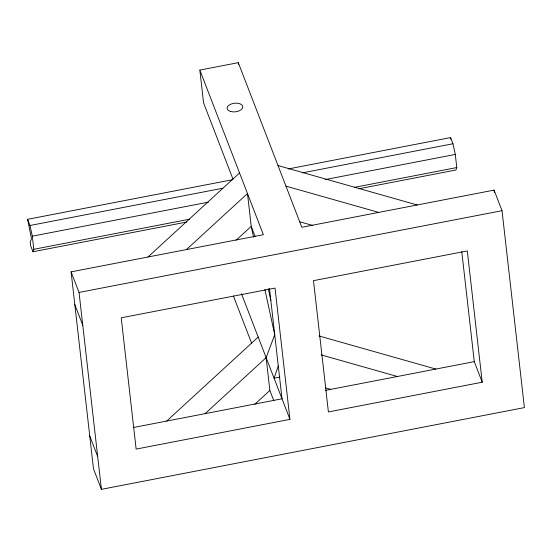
<?xml version="1.0" encoding="UTF-8"?>
<svg xmlns="http://www.w3.org/2000/svg" width="552" height="552" viewBox="0 0 552 552"><rect width="100%" height="100%" fill="white"/><g stroke="black" fill="none" stroke-linecap="round" stroke-linejoin="round"><path stroke-width="0.83" d="M186.935 221.994L32.968 251.746L33.81 249.304L32.313 236.173L29.98 225.499L27.6 219.323L232.323 179.759M278.284 365.969L274.075 378.21L279.926 377.085M288.158 168.967L450.584 137.579L452.964 143.748L455.296 154.429L456.794 167.56L455.952 170.002L358.662 188.805M205.109 413.655L266.133 357.634L274.737 334.747L264.891 289.379M148.005 256.997L239.547 172.976M186.459 249.566L247.489 193.552L251.215 226.368L253.589 237.291M236.118 240.223L251.215 226.368L255.183 236.656M166.656 421.086L258.191 337.058M254.762 404.312L269.859 390.457L266.133 357.634M199.845 70.09L238.298 62.659L301.82 227.272L494.081 190.116L502.023 210.691L524.4 407.597L101.416 489.341L93.474 468.765L71.098 271.86L263.366 234.703L199.845 70.09L203.578 102.907L233.047 179.29M29.98 225.499L222.863 188.218M302.386 172.852L452.964 143.748M32.313 236.173L208.276 202.17M325.018 179.607L455.296 154.429M33.81 249.304L189.467 219.22M354.432 187.342L456.794 167.56M71.098 271.86L79.039 292.436L502.023 210.691M133.218 427.545L282.01 398.792L269.486 288.558M325.535 390.381L474.278 361.636L482.22 382.212L328.405 411.937L313.488 280.664L467.302 250.939L482.22 382.212M289.952 419.368L136.137 449.093L121.219 317.821L275.034 288.096L289.952 419.368L241.459 293.698M278.001 165.545L417.181 204.978M285.936 186.121L378.727 212.41M299.612 221.752L312.867 225.506M319.015 335.968L435.825 369.067M321.154 354.901L397.371 376.498M325.714 387.952L330.682 389.36M233.386 295.934L251.684 343.351M269.859 390.457L273.833 400.745M74.831 304.676L82.772 325.252M32.968 251.746L30.581 245.578L30.208 242.293L31.471 238.623L27.6 219.323M89.748 435.949L97.683 456.525M268.272 288.655L270.825 300.336M494.081 190.116L494.371 192.641M450.584 137.579L450.77 139.221M461.782 251.671L474.278 361.636M238.298 62.659L238.492 64.343M79.039 292.436L101.416 489.341M230.639 111.49A7.887 4.312 -6.5 0 0 242.79 107.157A7.887 4.312 -6.5 0 0 231.426 103.942A7.887 4.312 -6.5 0 0 230.639 111.49"/></g></svg>
